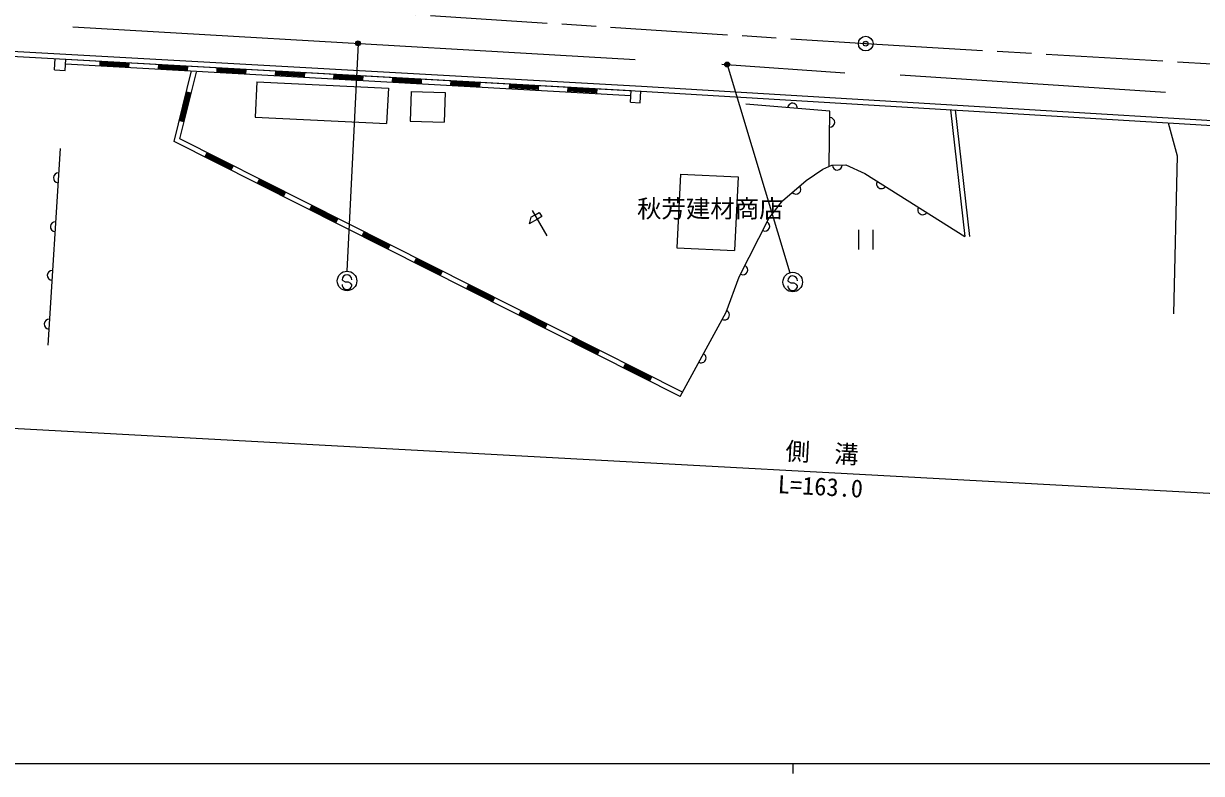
# Model space of a CAD drawing. Units: millimetres at full size, sheet at 1:1000; details may follow other scales. Extents: x 40000 to 680000, y 20000 to 380000.
# Drawn here: x 189201 to 309841, y 204000 to 280758 of the extents above; entities that cross this region are included whole.
import ezdxf
from ezdxf.enums import TextEntityAlignment as Align

# ---------------------------------------------------------------- set-up
doc = ezdxf.new("R2010")
doc.units = ezdxf.units.MM
doc.header["$LTSCALE"] = 1000
doc.header["$PDMODE"] = 32
doc.header["$PDSIZE"] = 500
doc.linetypes.add('CHAIN', pattern=[18.5, 12, -1.5, 3.5, -1.5])
for name, color, linetype, lineweight in [('M-BGD', 7, 'Continuous', 13), ('M-BMK', 2, 'CHAIN', 13), ('M-BMK-SRVR', 3, 'Continuous', 13), ('M-TTL-BAND', 7, 'Continuous', 25)]:
    doc.layers.add(name, color=color, linetype=linetype, lineweight=lineweight)
doc.styles.add('@ＭＳ ゴシック', font='')
doc.styles.add('ＭＳ ゴシック', font='')
doc.styles.get('@ＭＳ ゴシック').set_extended_font_data('@MS Gothic')
doc.styles.get('ＭＳ ゴシック').set_extended_font_data('MS Gothic')

msp = doc.modelspace()

# ---------------------------------------------------------------- linework, layer by layer
at = {"layer": 'M-BGD'}
for p, q in [((194253, 280425), (251847, 277082)), ((223457, 278730), (222326, 255408)), ((192380, 276021), (192444, 277181)), ((193476, 275960), (193540, 277120)), ((193512, 276621), (251404, 273404)), ((193540, 277120), (251432, 273903)), ((197025, 276926), (196997, 276427)), ((197003, 276527), (199998, 276360)), ((197009, 276627), (200004, 276460)), ((197014, 276727), (200009, 276560)), ((197020, 276826), (200015, 276660)), ((199993, 276261), (200021, 276760)), ((203016, 276593), (202988, 276094)), ((202999, 276294), (205995, 276127)), ((203005, 276394), (206000, 276227)), ((203010, 276494), (206006, 276327)), ((205984, 275928), (206011, 276427)), ((260732, 276603), (273330, 275726)), ((261265, 276566), (267680, 255253)), ((192380, 276021), (193476, 275960)), ((202994, 276194), (205989, 276028)), ((204634, 268684), (206413, 275904)), ((205215, 268951), (206898, 275784)), ((209007, 276260), (208979, 275761)), ((208984, 275861), (211980, 275695)), ((208990, 275961), (211985, 275795)), ((208996, 276061), (211991, 275894)), ((209001, 276161), (211997, 275994)), ((211974, 275595), (212002, 276094)), ((214997, 275928), (214970, 275428)), ((214975, 275528), (217971, 275362)), ((214981, 275628), (217976, 275462)), ((214986, 275728), (217982, 275561)), ((214992, 275828), (217987, 275661)), ((217965, 275262), (217993, 275761)), ((220988, 275595), (220960, 275095)), ((220966, 275195), (223961, 275029)), ((220972, 275295), (223967, 275129)), ((220977, 275395), (223972, 275229)), ((220983, 275495), (223978, 275328)), ((223956, 274929), (223984, 275428)), ((226979, 275262), (226951, 274763)), ((226968, 275062), (229963, 274896)), ((226973, 275162), (229969, 274995)), ((229947, 274596), (229974, 275095)), ((278971, 275499), (306149, 273733)), ((213096, 274793), (212918, 271182)), ((213096, 274793), (226568, 274130)), ((226568, 274130), (226390, 270519)), ((226957, 274862), (229952, 274696)), ((226962, 274962), (229958, 274796)), ((232970, 274929), (232942, 274430)), ((232948, 274529), (235943, 274363)), ((232953, 274629), (235948, 274463)), ((232959, 274729), (235954, 274563)), ((232964, 274829), (235960, 274663)), ((235937, 274263), (235965, 274762)), ((238960, 274596), (238933, 274097)), ((238938, 274197), (241934, 274030)), ((238944, 274296), (241939, 274130)), ((238949, 274396), (241945, 274230)), ((238955, 274496), (241950, 274330)), ((241928, 273930), (241956, 274429)), ((244951, 274263), (244923, 273764)), ((244929, 273864), (247924, 273697)), ((244935, 273963), (247930, 273797)), ((244940, 274063), (247936, 273897)), ((244946, 274163), (247941, 273997)), ((247919, 273597), (247947, 274097)), ((251365, 272703), (251432, 273903)), ((205262, 270813), (205979, 273726)), ((205359, 270790), (206076, 273702)), ((205456, 270766), (206173, 273679)), ((205553, 270742), (206270, 273655)), ((206368, 273631), (205882, 273750)), ((228904, 273813), (228810, 270775)), ((228904, 273813), (232383, 273705)), ((232383, 273705), (232290, 270668)), ((251365, 272703), (252363, 272648)), ((252363, 272648), (252429, 273847)), ((284124, 271944), (285602, 258973)), ((284616, 271915), (286093, 258962)), ((205165, 270837), (205650, 270718)), ((212918, 271182), (226390, 270519)), ((228810, 270775), (232290, 270668)), ((192943, 267957), (191689, 247845)), ((256456, 242579), (204634, 268684)), ((256681, 243026), (205215, 268951)), ((207996, 267550), (207771, 267103)), ((210496, 265843), (207816, 267193)), ((210541, 265932), (207861, 267282)), ((210586, 266022), (207906, 267371)), ((210631, 266111), (207951, 267461)), ((210451, 265754), (210676, 266200)), ((213355, 264851), (213130, 264404)), ((215854, 263144), (213175, 264493)), ((215899, 263233), (213220, 264583)), ((215944, 263322), (213265, 264672)), ((215989, 263412), (213310, 264761)), ((256484, 265356), (256125, 257793)), ((256484, 265356), (262387, 265076)), ((262387, 265076), (262028, 257513)), ((215809, 263055), (216034, 263501)), ((218713, 262151), (218488, 261705)), ((221213, 260445), (218533, 261794)), ((221258, 260534), (218578, 261884)), ((221303, 260623), (218623, 261973)), ((221348, 260712), (218668, 262062)), ((221168, 260355), (221393, 260802)), ((241152, 260931), (240969, 260248)), ((241152, 260931), (240969, 260248)), ((241835, 260748), (240969, 260248)), ((241835, 260748), (240969, 260248)), ((241152, 260931), (241585, 261181)), ((241152, 260931), (241585, 261181)), ((242835, 259016), (241335, 261614)), ((242835, 259016), (241335, 261614)), ((241585, 261181), (242018, 261431)), ((241585, 261181), (242018, 261431)), ((242268, 260998), (241835, 260748)), ((242268, 260998), (241835, 260748)), ((242018, 261431), (242268, 260998)), ((242018, 261431), (242268, 260998)), ((224072, 259452), (223847, 259006)), ((274731, 259633), (274731, 257633)), ((276231, 257633), (276231, 259633)), ((226571, 257745), (223892, 259095)), ((226616, 257835), (223937, 259184)), ((226661, 257924), (223982, 259274)), ((226706, 258013), (224027, 259363)), ((226526, 257656), (226751, 258103)), ((256125, 257793), (262028, 257513)), ((229430, 256753), (229206, 256306)), ((231930, 255046), (229250, 256396)), ((231975, 255135), (229295, 256485)), ((232020, 255225), (229340, 256574)), ((232065, 255314), (229385, 256664)), ((231885, 254957), (232110, 255403)), ((221931, 254418), (221831, 254536)), ((222176, 254279), (221931, 254418)), ((222476, 254277), (222176, 254279)), ((222722, 254165), (222476, 254277)), ((222827, 254029), (222722, 254165)), ((234789, 254054), (234564, 253607)), ((237288, 252347), (234609, 253696)), ((237333, 252436), (234654, 253786)), ((237378, 252525), (234699, 253875)), ((237423, 252615), (234744, 253964)), ((267579, 254309), (267479, 254427)), ((267824, 254170), (267579, 254309)), ((268124, 254168), (267824, 254170)), ((268370, 254056), (268124, 254168)), ((268475, 253920), (268370, 254056)), ((237243, 252257), (237468, 252704)), ((240148, 251354), (239923, 250908)), ((242647, 249647), (239968, 250997)), ((242692, 249737), (240013, 251086)), ((242737, 249826), (240058, 251176)), ((242782, 249915), (240103, 251265)), ((242602, 249558), (242827, 250005)), ((245506, 248655), (245281, 248209)), ((248140, 247216), (245461, 248566)), ((248005, 246948), (245326, 248298)), ((248050, 247038), (245371, 248387)), ((248095, 247127), (245416, 248476)), ((247960, 246859), (248185, 247305)), ((250865, 245956), (250640, 245509)), ((253364, 244249), (250685, 245599)), ((253409, 244338), (250730, 245688)), ((253454, 244428), (250775, 245777)), ((253499, 244517), (250820, 245866)), ((253319, 244160), (253544, 244606)), ((348908, 230584), (186725, 239364))]:
    msp.add_line(p, q, dxfattribs=at)
for points in [[(187984, 277930), (252493, 274345), (352435, 268343)], [(187974, 277429), (252464, 273846), (352405, 267844)], [(271720, 266140), (271794, 271786), (263190, 272497)], [(306437, 270604), (307351, 267211), (306996, 251045)], [(256456, 242579), (261166, 251225), (262508, 254829), (265534, 260801), (266944, 262627), (269341, 264693), (271061, 265860), (271991, 266255), (273411, 266286), (275379, 265415), (285602, 258973)]]:
    msp.add_lwpolyline(points, dxfattribs=at)
for centre, radius in [((223457, 278730), 250), ((223457, 278730), 200), ((223457, 278730), 150), ((223457, 278730), 100), ((223457, 278730), 50), ((223457, 278730), 20), ((261265, 276566), 250), ((261265, 276566), 200), ((261265, 276566), 150), ((261265, 276566), 100), ((261265, 276566), 50), ((261265, 276566), 20), ((222330, 254408), 1000), ((267978, 254299), 1000)]:
    msp.add_circle(centre, radius, dxfattribs=at)
for centre, start, end in [((267954, 272103), 355.27555, 175.27555), ((271779, 270639), 269.25112, 89.25112), ((192757, 264963), 86.43176, 266.43176), ((272544, 266267), 181.27303, 1.27303), ((277055, 264359), 147.78418, 327.78418), ((268313, 263807), 220.75615, 40.75615), ((281285, 261693), 147.78418, 327.78418), ((192445, 259972), 86.43176, 266.43176), ((265133, 260011), 243.13286, 63.13286), ((262874, 255550), 243.13286, 63.13286), ((192134, 254982), 86.43176, 266.43176), ((222331, 254533), 359.55488, 179.55488), ((267979, 254424), 359.55488, 179.55488), ((222327, 254033), 179.55488, 359.55488), ((267975, 253924), 179.55488, 359.55488), ((261001, 250921), 241.41714, 61.41714), ((191823, 249992), 86.43176, 266.43176), ((258609, 246531), 241.41714, 61.41714)]:
    msp.add_arc(centre, 500, start, end, dxfattribs=at)
for p in [(223457, 278730), (261265, 276566)]:
    msp.add_point(p, dxfattribs=at)
at = {"layer": 'M-BMK'}
msp.add_lwpolyline([(75692, 291973), (175486, 285168), (275452, 278703), (398611, 271541)], dxfattribs=at)
at = {"layer": 'M-BMK-SRVR'}
msp.add_circle((275452, 278703), 750, dxfattribs=at)
msp.add_point((275452, 278703), dxfattribs=at)
at = {"layer": 'M-TTL-BAND'}
for p, q in [((40000, 205000), (579000, 205000)), ((268000, 205000), (268000, 204000))]:
    msp.add_line(p, q, dxfattribs=at)

# ---------------------------------------------------------------- texts
at = {"layer": 'M-BGD', "style": 'ＭＳ ゴシック'}
msp.add_text('秋芳建材商店', height=1833, dxfattribs=at).set_placement((259537, 261817), align=Align.MIDDLE_CENTER)
msp.add_text('側\u3000溝', height=1833, rotation=356.901, dxfattribs=at).set_placement((270915, 235355), align=Align.BOTTOM_CENTER)
at = {"layer": 'M-BGD', "style": '@ＭＳ ゴシック'}
msp.add_text('L=163.0', height=1833, rotation=356.901, dxfattribs=at).set_placement((270867, 234294), align=Align.TOP_CENTER)

doc.saveas('drawing.dxf')
